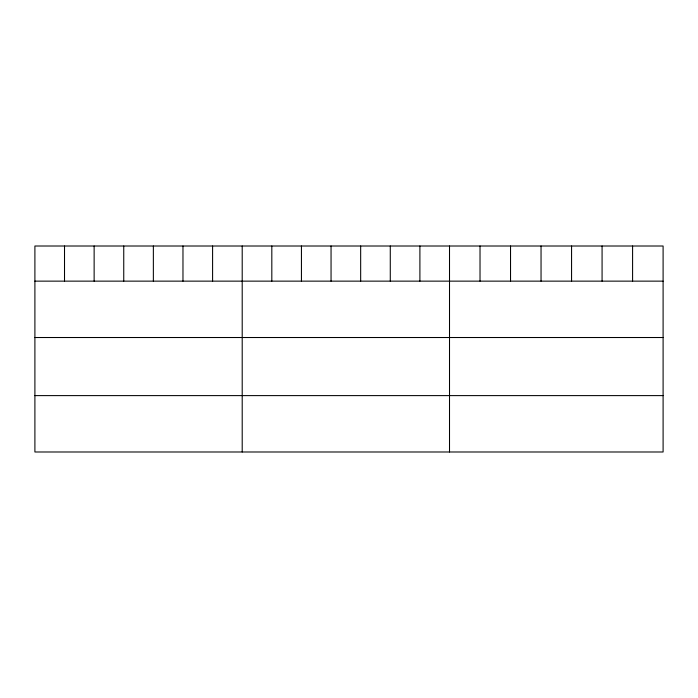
<?xml version="1.0" encoding="UTF-8"?>
<svg xmlns="http://www.w3.org/2000/svg" width="698" height="698" viewBox="0 0 698 698"><rect width="100%" height="100%" fill="white"/><g stroke="black" fill="none" stroke-linecap="round" stroke-linejoin="round"><path stroke-width="1.05" d="M663.1 281.137L663.1 451.99L34.9 451.99L34.9 246.01L663.1 246.01L663.1 281.137L34.9 281.137M34.9 337.518L663.1 337.518M34.9 395.609L663.1 395.609M632.589 246.01L632.589 281.137M602.077 246.01L602.077 281.137M571.566 246.01L571.566 281.137M541.046 246.01L541.046 281.137M510.535 246.01L510.535 281.137M480.023 246.01L480.023 281.137M449.512 246.01L449.512 451.99M419.899 246.01L419.899 281.137M390.278 246.01L390.278 281.137M360.665 246.01L360.665 281.137M331.053 246.01L331.053 281.137M301.44 246.01L301.44 281.137M271.819 246.01L271.819 281.137M242.206 246.01L242.206 451.99M212.593 246.01L212.593 281.137M182.972 246.01L182.972 281.137M153.359 246.01L153.359 281.137M123.747 246.01L123.747 281.137M94.134 246.01L94.134 281.137M64.513 246.01L64.513 281.137"/></g></svg>
